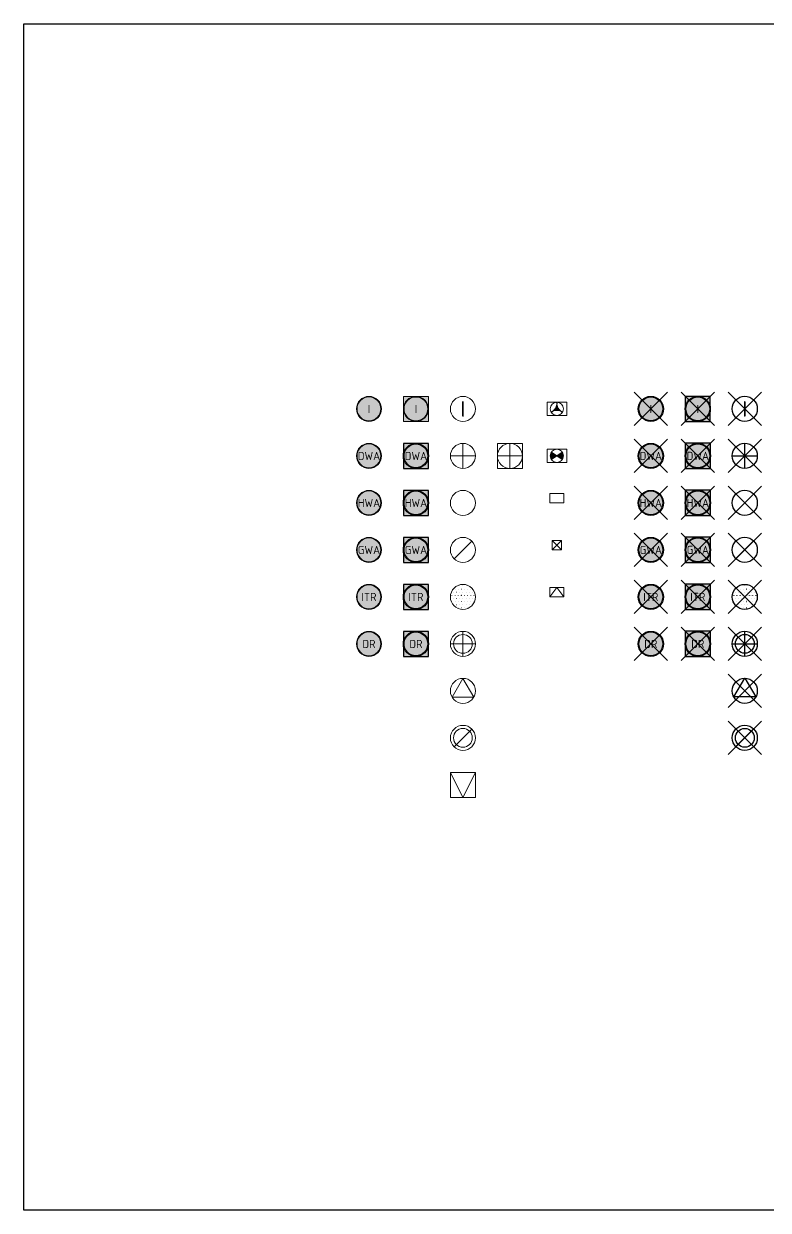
# Model space of a CAD drawing. Header units: metres. Extents: x 3957 to 4309, y 1331 to 1626.
# Drawn here: x 4132 to 4155.77, y 1541.18 to 1579.05 of the extents above; entities that cross this region are included whole.
import ezdxf
from ezdxf.enums import TextEntityAlignment as Align

# ---------------------------------------------------------------- set-up
doc = ezdxf.new("R2010")
doc.units = ezdxf.units.M
for name, color, linetype, lineweight in [('B-WE-RI-DRAINAGE_PUT-S', 90, 'Continuous', 18), ('B-WE-RI-DRAINAGE_RIOOLPUT_DEKSEL-S', 90, 'Continuous', 18), ('B-WE-RI-DRAINAGE_RIOOLPUT_INSPECTIEPUT-S', 90, 'Continuous', 18), ('B-WE-RI-DWA_HULPSTUK-S', 20, 'Continuous', 18), ('B-WE-RI-DWA_RIOOLPUT_DEKSEL-S', 20, 'Continuous', 18), ('B-WE-RI-DWA_RIOOLPUT_INSPECTIEPUT-S', 20, 'Continuous', 18), ('B-WE-RI-DWA_RIOOLPUT_POMPPUT-S', 20, 'Continuous', 18), ('B-WE-RI-GWA_RIOOLPUT_DEKSEL-S', 30, 'Continuous', 18), ('B-WE-RI-GWA_RIOOLPUT_INSPECTIEPUT-S', 30, 'Continuous', 18), ('B-WE-RI-HWA_HULPSTUK-S', 150, 'Continuous', 18), ('B-WE-RI-HWA_KOLK-S', 150, 'Continuous', 18), ('B-WE-RI-HWA_KOLK_GELEIDEKOLK-S', 150, 'Continuous', 18), ('B-WE-RI-HWA_KOLK_TEGELPADKOLK-S', 150, 'Continuous', 18), ('B-WE-RI-HWA_RIOOLPUT_DEKSEL-S', 150, 'Continuous', 18), ('B-WE-RI-HWA_RIOOLPUT_INSPECTIEPUT-S', 150, 'Continuous', 18), ('B-WE-RI-HWA_UITLAATCONSTRUCTIE-S', 150, 'Continuous', 18), ('B-WE-RI-ITR_RIOOLPUT_DEKSEL-S', 140, 'Continuous', 18), ('B-WE-RI-ITR_RIOOLPUT_INSPECTIEPUT-S', 140, 'Continuous', 18), ('B-WE-RI-OVERIG_RIOOLPUT_DEKSEL-S', 10, 'Continuous', 18), ('B-WE-RI-OVERIG_RIOOLPUT_INSPECTIE-S', 10, 'Continuous', 18), ('N-WE-RI-DRAINAGE_RIOOLPUT_DEKSEL-S', 90, 'Continuous', 25), ('N-WE-RI-DWA_RIOOLPUT_DEKSEL-S', 20, 'Continuous', 25), ('N-WE-RI-GWA_RIOOLPUT_DEKSEL-S', 30, 'Continuous', 25), ('N-WE-RI-HWA_RIOOLPUT_DEKSEL-S', 150, 'Continuous', 25), ('N-WE-RI-ITR_RIOOLPUT_DEKSEL-S', 140, 'Continuous', 25), ('V-WE-RI-DRAINAGE_PUT-S', 90, 'Continuous', 25), ('V-WE-RI-DRAINAGE_RIOOLPUT_DEKSEL-S', 90, 'Continuous', 25), ('V-WE-RI-DRAINAGE_RIOOLPUT_INSPECTIEPUT-S', 90, 'Continuous', 25), ('V-WE-RI-DWA_RIOOLPUT_DEKSEL-S', 20, 'Continuous', 25), ('V-WE-RI-DWA_RIOOLPUT_INSPECTIEPUT-S', 20, 'Continuous', 25), ('V-WE-RI-DWA_RIOOLPUT_POMPPUT-S', 20, 'Continuous', 25), ('V-WE-RI-GWA_RIOOLPUT_DEKSEL-S', 30, 'Continuous', 25), ('V-WE-RI-GWA_RIOOLPUT_INSPECTIEPUT-S', 30, 'Continuous', 25), ('V-WE-RI-HWA_RIOOLPUT_DEKSEL-S', 150, 'Continuous', 25), ('V-WE-RI-HWA_RIOOLPUT_INSPECTIEPUT-S', 150, 'Continuous', 25), ('V-WE-RI-ITR_RIOOLPUT_DEKSEL-S', 140, 'Continuous', 25), ('V-WE-RI-ITR_RIOOLPUT_INSPECTIEPUT-S', 140, 'Continuous', 25), ('V-WE-RI-OVERIG_RIOOLPUT_DEKSEL-S', 10, 'Continuous', 25), ('V-WE-RI-OVERIG_RIOOLPUT_INSPECTIE-S', 10, 'Continuous', 25)]:
    doc.layers.add(name, color=color, linetype=linetype, lineweight=lineweight)
doc.styles.add('NLCS-ISO', font='NLCS-ISO.ttf')

# ---------------------------------------------------------------- blocks, each defined once
blk = doc.blocks.new('SRI-PUT_DEKSEL_OVERIG-SO')
at = {"true_color": 0xffffff}
h = blk.add_hatch(color=7, dxfattribs=at)
h.dxf.hatch_style = 1
h.paths.add_polyline_path([(-2, -2), (2, -2), (2, 2), (-2, 2)])
at = {"flags": 128}
blk.add_lwpolyline([(-2, -2), (2, -2), (2, 2), (-2, 2)], close=True, dxfattribs=at)
for radius in [2, 1.9]:
    blk.add_circle((0, 0), radius)
at = {"style": 'NLCS-ISO'}
blk.add_text('I', height=1.3, dxfattribs=at).set_placement((0, -0.01), align=Align.MIDDLE_CENTER)
blk = doc.blocks.new('SRI-KOLK-SO')
at = {"flags": 128}
blk.add_lwpolyline([(-1.125, 0), (1.125, 0), (1.125, 1.5), (-1.125, 1.5)], close=True, dxfattribs=at)
blk = doc.blocks.new('SRI-HULP_CONTROLEPUT-SO')
h = blk.add_hatch(color=256)
h.dxf.hatch_style = 1
h.paths.add_polyline_path([(0.07, 1.05, 0.031281), (-0.07, 1.05, 0.041169), (0, 0.68, 0.041169)])
h.paths.add_polyline_path([(0, 0.68, -0.132759), (-0.59, -0.34, -0.132759), (0.59, -0.34, -0.132759)])
h.paths.add_polyline_path([(-0.59, -0.34, 0.041169), (-0.94, -0.47, 0.031281), (-0.87, -0.58, 0.041169)])
h.paths.add_polyline_path([(0.59, -0.34, 0.041169), (0.87, -0.58, 0.031281), (0.94, -0.47, 0.041169)])
at = {"flags": 128}
blk.add_lwpolyline([(-1.57, -1.05), (1.57, -1.05), (1.57, 1.05), (-1.57, 1.05)], close=True, dxfattribs=at)
blk.add_circle((0, 0), 1.05)
at = {"color": 0, "linetype": 'ByBlock', "lineweight": -2}
for centre, start, end in [((-2.19, 1.26), 305.4455, 354.5545), ((2.19, 1.26), 185.4455, 234.5545), ((0, -2.53), 65.4455, 114.5545)]:
    blk.add_arc(centre, 2.26, start, end, dxfattribs=at)
blk = doc.blocks.new('SRI-HULP_ONTSTOPPINGSSTUK-SO')
for points in [[(-0.87, 0.58, 0.148069), (-1.05, 0, 0.148069), (-0.87, -0.58), (0, 0)], [(0, 0), (0.87, -0.58, 0.148069), (1.05, 0, 0.148069), (0.87, 0.58)]]:
    blk.add_hatch(color=256).paths.add_polyline_path(points)
for p, q in [((0.87, 0.58), (-0.87, -0.58)), ((-0.87, 0.58), (0.87, -0.58)), ((-0.87, -0.58), (0.87, 0.58))]:
    blk.add_line(p, q)
at = {"flags": 128}
blk.add_lwpolyline([(-1.57, -1.05), (1.57, -1.05), (1.57, 1.05), (-1.57, 1.05)], close=True, dxfattribs=at)
blk.add_circle((0, 0), 1.05)
blk = doc.blocks.new('B-SRI-KOLK_TEGELPAD-SO')
for p, q in [((-0.75, 0), (0.75, 1.5)), ((0.75, 0), (-0.75, 1.5))]:
    blk.add_line(p, q)
blk.add_lwpolyline([(-0.75, 0), (0.75, 0), (0.75, 1.5), (-0.75, 1.5)], close=True)
blk = doc.blocks.new('B-SRI-KOLK_GELEIDE-SO')
blk.add_lwpolyline([(-1.125, 0), (1.125, 0), (1.125, 1.5), (-1.125, 1.5)], close=True)
at = {"flags": 128}
blk.add_lwpolyline([(-1.125, 0), (0, 1.5), (1.125, 0)], dxfattribs=at)
blk = doc.blocks.new('B-SRI-UITSTROOMVOORZIENING-SO')
at = {"flags": 128}
blk.add_lwpolyline([(-2, -2), (2, -2), (2, 2), (-2, 2)], close=True, dxfattribs=at)
blk.add_lwpolyline([(-2, 2), (0, -2), (2, 2)], dxfattribs=at)
blk = doc.blocks.new('SRI-PUT_INSPECTIE_01-SO')
blk.add_circle((0, 0), 2)
at = {"style": 'NLCS-ISO'}
blk.add_text('I', height=2.5, dxfattribs=at).set_placement((0, -0.01), align=Align.MIDDLE_CENTER)
blk = doc.blocks.new('B-SRI-PUT_DWA_01-SO')
for p, q in [((0, -2), (0, 2)), ((-2, 0), (2, 0))]:
    blk.add_line(p, q)
blk.add_circle((0, 0), 2)
blk = doc.blocks.new('B-SRI-PUT_HWA_01-SO')
blk.add_circle((0, 0), 2)
blk = doc.blocks.new('B-SRI-PUT_GWA_01-SO')
blk.add_line((-1.41, -1.41), (1.41, 1.41))
blk.add_circle((0, 0), 2)
blk = doc.blocks.new('B-SRI-PUT_ITR_01-SO')
for centre, radius in [((0, 0), 2), ((-1.75, 0.25), 0.004), ((-1.5, 0.75), 0.004), ((-1.25, 1.25), 0.004), ((-1.25, 0.25), 0.004), ((-1, 0.75), 0.004), ((-0.75, 1.25), 0.004), ((-0.75, 0.25), 0.004), ((-0.5, 1.75), 0.004), ((-0.5, 0.75), 0.004), ((-0.25, 1.25), 0.004), ((-0.25, 0.25), 0.004), ((0, 1.75), 0.004), ((0, 0.75), 0.004), ((0.25, 1.25), 0.004), ((0.25, 0.25), 0.004), ((0.5, 1.75), 0.004), ((0.5, 0.75), 0.004), ((0.75, 1.25), 0.004), ((0.75, 0.25), 0.004), ((1, 0.75), 0.004), ((1.25, 1.25), 0.004), ((1.25, 0.25), 0.004), ((1.5, 0.75), 0.004), ((1.75, 0.25), 0.004), ((-1.75, -0.75), 0.004), ((-1.5, -0.25), 0.004), ((-1.5, -1.25), 0.004), ((-1.25, -0.75), 0.004), ((-1, -0.25), 0.004), ((-1, -1.25), 0.004), ((-0.75, -0.75), 0.004), ((-0.75, -1.75), 0.004), ((-0.5, -0.25), 0.004), ((-0.5, -1.25), 0.004), ((-0.25, -0.75), 0.004), ((-0.25, -1.75), 0.004), ((0, -0.25), 0.004), ((0, -1.25), 0.004), ((0.25, -0.75), 0.004), ((0.25, -1.75), 0.004), ((0.5, -0.25), 0.004), ((0.5, -1.25), 0.004), ((0.75, -0.75), 0.004), ((0.75, -1.75), 0.004), ((1, -0.25), 0.004), ((1, -1.25), 0.004), ((1.25, -0.75), 0.004), ((1.5, -0.25), 0.004), ((1.5, -1.25), 0.004), ((1.75, -0.75), 0.004)]:
    blk.add_circle(centre, radius)
blk = doc.blocks.new('B-SRI-PUT_DRAIN_01-SO')
for p, q in [((0, -2), (0, 2)), ((-2, 0), (2, 0))]:
    blk.add_line(p, q)
for radius in [2, 1.5]:
    blk.add_circle((0, 0), radius)
blk = doc.blocks.new('B-SRI-PUT_POMPPUT_01-SO')
for p, q in [((-1.74, -0.98), (0, 2)), ((0, 2), (1.74, -0.98)), ((1.74, -0.98), (-1.74, -0.98))]:
    blk.add_line(p, q)
blk.add_circle((0, 0), 2)
blk = doc.blocks.new('B-SRI-PUT_DRAIN_DOORSPUIT_01-SO')
blk.add_line((-1.41, -1.41), (1.41, 1.41))
for radius in [2, 1.5]:
    blk.add_circle((0, 0), radius)
blk = doc.blocks.new('SRI-PUT_DEKSEL_OVERIG_01-SO')
at = {"true_color": 0xffffff}
h = blk.add_hatch(color=7, dxfattribs=at)
h.dxf.hatch_style = 1
edge = h.paths.add_edge_path()
edge.add_arc((0, 0), 2, 0, 360)
for radius in [2, 1.9]:
    blk.add_circle((0, 0), radius)
at = {"style": 'NLCS-ISO'}
blk.add_text('I', height=1.3, dxfattribs=at).set_placement((0, -0.01), align=Align.MIDDLE_CENTER)
blk = doc.blocks.new('SRI-PUT_DEKSEL_DWA_01-SO')
at = {"true_color": 0xffffff}
h = blk.add_hatch(color=7, dxfattribs=at)
h.dxf.hatch_style = 1
edge = h.paths.add_edge_path()
edge.add_arc((0, 0), 2, 0, 360)
for radius in [2, 1.9]:
    blk.add_circle((0, 0), radius)
at = {"style": 'NLCS-ISO'}
blk.add_text('DWA', height=1.3, dxfattribs=at).set_placement((0, -0.01), align=Align.MIDDLE_CENTER)
blk = doc.blocks.new('SRI-PUT_DEKSEL_HWA_01-SO')
at = {"true_color": 0xffffff}
h = blk.add_hatch(color=7, dxfattribs=at)
h.dxf.hatch_style = 1
edge = h.paths.add_edge_path()
edge.add_arc((0, 0), 2, 0, 360)
for radius in [2, 1.9]:
    blk.add_circle((0, 0), radius)
at = {"style": 'NLCS-ISO'}
blk.add_text('HWA', height=1.3, dxfattribs=at).set_placement((0, -0.01), align=Align.MIDDLE_CENTER)
blk = doc.blocks.new('SRI-PUT_DEKSEL_GWA_01-SO')
at = {"true_color": 0xffffff}
h = blk.add_hatch(color=7, dxfattribs=at)
h.dxf.hatch_style = 1
edge = h.paths.add_edge_path()
edge.add_arc((0, 0), 2, 0, 360)
for radius in [2, 1.9]:
    blk.add_circle((0, 0), radius)
at = {"style": 'NLCS-ISO'}
blk.add_text('GWA', height=1.3, dxfattribs=at).set_placement((0, -0.01), align=Align.MIDDLE_CENTER)
blk = doc.blocks.new('SRI-PUT_DEKSEL_ITR_01-SO')
at = {"true_color": 0xffffff}
h = blk.add_hatch(color=7, dxfattribs=at)
h.dxf.hatch_style = 1
edge = h.paths.add_edge_path()
edge.add_arc((0, 0), 2, 0, 360)
for radius in [2, 1.9]:
    blk.add_circle((0, 0), radius)
at = {"style": 'NLCS-ISO'}
blk.add_text('ITR', height=1.3, dxfattribs=at).set_placement((0, -0.01), align=Align.MIDDLE_CENTER)
blk = doc.blocks.new('SRI-PUT_DEKSEL_DRAINAGE_01-SO')
at = {"true_color": 0xffffff}
h = blk.add_hatch(color=7, dxfattribs=at)
h.dxf.hatch_style = 1
edge = h.paths.add_edge_path()
edge.add_arc((0, 0), 2, 0, 360)
for radius in [2, 1.9]:
    blk.add_circle((0, 0), radius)
at = {"style": 'NLCS-ISO'}
blk.add_text('DR', height=1.3, dxfattribs=at).set_placement((0, -0.01), align=Align.MIDDLE_CENTER)
blk = doc.blocks.new('B-SRI-PUT_DWA-SO')
for p, q in [((0, -2), (0, 2)), ((-2, 0), (2, 0))]:
    blk.add_line(p, q)
blk.add_lwpolyline([(-2, -2), (2, -2), (2, 2), (-2, 2)], close=True)
blk.add_circle((0, 0), 2)
blk = doc.blocks.new('SRI-PUT_DEKSEL_DWA-SO')
at = {"true_color": 0xffffff}
h = blk.add_hatch(color=7, dxfattribs=at)
h.dxf.hatch_style = 1
h.paths.add_polyline_path([(-2, -2), (2, -2), (2, 2), (-2, 2)])
at = {"flags": 128}
blk.add_lwpolyline([(-2, -2), (2, -2), (2, 2), (-2, 2)], close=True, dxfattribs=at)
for radius in [2, 1.9]:
    blk.add_circle((0, 0), radius)
at = {"style": 'NLCS-ISO'}
blk.add_text('DWA', height=1.3, dxfattribs=at).set_placement((0, -0.01), align=Align.MIDDLE_CENTER)
blk = doc.blocks.new('SRI-PUT_DEKSEL_DRAINAGE-SO')
at = {"true_color": 0xffffff}
h = blk.add_hatch(color=7, dxfattribs=at)
h.dxf.hatch_style = 1
h.paths.add_polyline_path([(-2, -2), (2, -2), (2, 2), (-2, 2)])
at = {"flags": 128}
blk.add_lwpolyline([(-2, -2), (2, -2), (2, 2), (-2, 2)], close=True, dxfattribs=at)
for radius in [2, 1.9]:
    blk.add_circle((0, 0), radius)
at = {"style": 'NLCS-ISO'}
blk.add_text('DR', height=1.3, dxfattribs=at).set_placement((0, -0.01), align=Align.MIDDLE_CENTER)
blk = doc.blocks.new('SRI-PUT_DEKSEL_GWA-SO')
at = {"true_color": 0xffffff}
h = blk.add_hatch(color=7, dxfattribs=at)
h.dxf.hatch_style = 1
h.paths.add_polyline_path([(-2, -2), (2, -2), (2, 2), (-2, 2)])
at = {"flags": 128}
blk.add_lwpolyline([(-2, -2), (2, -2), (2, 2), (-2, 2)], close=True, dxfattribs=at)
for radius in [2, 1.9]:
    blk.add_circle((0, 0), radius)
at = {"style": 'NLCS-ISO'}
blk.add_text('GWA', height=1.3, dxfattribs=at).set_placement((0, -0.01), align=Align.MIDDLE_CENTER)
blk = doc.blocks.new('SRI-PUT_DEKSEL_HWA-SO')
at = {"true_color": 0xffffff}
h = blk.add_hatch(color=7, dxfattribs=at)
h.dxf.hatch_style = 1
h.paths.add_polyline_path([(-2, -2), (2, -2), (2, 2), (-2, 2)])
at = {"flags": 128}
blk.add_lwpolyline([(-2, -2), (2, -2), (2, 2), (-2, 2)], close=True, dxfattribs=at)
for radius in [2, 1.9]:
    blk.add_circle((0, 0), radius)
at = {"style": 'NLCS-ISO'}
blk.add_text('HWA', height=1.3, dxfattribs=at).set_placement((0, -0.01), align=Align.MIDDLE_CENTER)
blk = doc.blocks.new('SRI-PUT_DEKSEL_ITR-SO')
at = {"true_color": 0xffffff}
h = blk.add_hatch(color=7, dxfattribs=at)
h.dxf.hatch_style = 1
h.paths.add_polyline_path([(-2, -2), (2, -2), (2, 2), (-2, 2)])
at = {"flags": 128}
blk.add_lwpolyline([(-2, -2), (2, -2), (2, 2), (-2, 2)], close=True, dxfattribs=at)
for radius in [2, 1.9]:
    blk.add_circle((0, 0), radius)
at = {"style": 'NLCS-ISO'}
blk.add_text('ITR', height=1.3, dxfattribs=at).set_placement((0, -0.01), align=Align.MIDDLE_CENTER)
blk = doc.blocks.new('V-SRI-PUT_DEKSEL_OVERIG-SO')
at = {"true_color": 0xffffff}
h = blk.add_hatch(color=7, dxfattribs=at)
h.dxf.hatch_style = 1
h.paths.add_polyline_path([(-2, -2), (2, -2), (2, 2), (-2, 2)])
for p, q in [((-2.65, -2.65), (2.65, 2.65)), ((2.65, -2.65), (-2.65, 2.65))]:
    blk.add_line(p, q)
at = {"flags": 128}
blk.add_lwpolyline([(-2, -2), (2, -2), (2, 2), (-2, 2)], close=True, dxfattribs=at)
for radius in [2, 1.9]:
    blk.add_circle((0, 0), radius)
at = {"style": 'NLCS-ISO'}
blk.add_text('I', height=1.3, dxfattribs=at).set_placement((0, -0.01), align=Align.MIDDLE_CENTER)
blk = doc.blocks.new('V-SRI-PUT_INSPECTIE_01-SO')
for p, q in [((-2.65, -2.65), (2.65, 2.65)), ((2.65, -2.65), (-2.65, 2.65))]:
    blk.add_line(p, q)
blk.add_circle((0, 0), 2)
at = {"style": 'NLCS-ISO'}
blk.add_text('I', height=2.5, dxfattribs=at).set_placement((0, -0.01), align=Align.MIDDLE_CENTER)
blk = doc.blocks.new('V-SRI-PUT_DWA_01-SO')
for p, q in [((-2.65, -2.65), (2.65, 2.65)), ((2.65, -2.65), (-2.65, 2.65)), ((0, -2), (0, 2)), ((-2, 0), (2, 0))]:
    blk.add_line(p, q)
blk.add_circle((0, 0), 2)
blk = doc.blocks.new('V-SRI-PUT_HWA_01-SO')
for p, q in [((-2.65, -2.65), (2.65, 2.65)), ((2.65, -2.65), (-2.65, 2.65))]:
    blk.add_line(p, q)
blk.add_circle((0, 0), 2)
blk = doc.blocks.new('V-SRI-PUT_GWA_01-SO')
for p, q in [((-2.65, -2.65), (2.65, 2.65)), ((2.65, -2.65), (-2.65, 2.65)), ((-1.41, -1.41), (1.41, 1.41))]:
    blk.add_line(p, q)
blk.add_circle((0, 0), 2)
blk = doc.blocks.new('V-SRI-PUT_ITR_01-SO')
for p, q in [((-2.65, -2.65), (2.65, 2.65)), ((2.65, -2.65), (-2.65, 2.65))]:
    blk.add_line(p, q)
for centre, radius in [((0, 0), 2), ((-1.75, 0.25), 0.004), ((-1.5, 0.75), 0.004), ((-1.25, 1.25), 0.004), ((-1.25, 0.25), 0.004), ((-1, 0.75), 0.004), ((-0.75, 1.25), 0.004), ((-0.75, 0.25), 0.004), ((-0.5, 1.75), 0.004), ((-0.5, 0.75), 0.004), ((-0.25, 1.25), 0.004), ((-0.25, 0.25), 0.004), ((0, 1.75), 0.004), ((0, 0.75), 0.004), ((0.25, 1.25), 0.004), ((0.25, 0.25), 0.004), ((0.5, 1.75), 0.004), ((0.5, 0.75), 0.004), ((0.75, 1.25), 0.004), ((0.75, 0.25), 0.004), ((1, 0.75), 0.004), ((1.25, 1.25), 0.004), ((1.25, 0.25), 0.004), ((1.5, 0.75), 0.004), ((1.75, 0.25), 0.004), ((-1.75, -0.75), 0.004), ((-1.5, -0.25), 0.004), ((-1.5, -1.25), 0.004), ((-1.25, -0.75), 0.004), ((-1, -0.25), 0.004), ((-1, -1.25), 0.004), ((-0.75, -0.75), 0.004), ((-0.75, -1.75), 0.004), ((-0.5, -0.25), 0.004), ((-0.5, -1.25), 0.004), ((-0.25, -0.75), 0.004), ((-0.25, -1.75), 0.004), ((0, -0.25), 0.004), ((0, -1.25), 0.004), ((0.25, -0.75), 0.004), ((0.25, -1.75), 0.004), ((0.5, -0.25), 0.004), ((0.5, -1.25), 0.004), ((0.75, -0.75), 0.004), ((0.75, -1.75), 0.004), ((1, -0.25), 0.004), ((1, -1.25), 0.004), ((1.25, -0.75), 0.004), ((1.5, -0.25), 0.004), ((1.5, -1.25), 0.004), ((1.75, -0.75), 0.004)]:
    blk.add_circle(centre, radius)
blk = doc.blocks.new('V-SRI-PUT_DRAIN_01-SO')
for p, q in [((-2.65, -2.65), (2.65, 2.65)), ((2.65, -2.65), (-2.65, 2.65)), ((0, -2), (0, 2)), ((-2, 0), (2, 0))]:
    blk.add_line(p, q)
for radius in [2, 1.5]:
    blk.add_circle((0, 0), radius)
blk = doc.blocks.new('V-SRI-PUT_POMPPUT_01-SO')
for p, q in [((-2.65, -2.65), (2.65, 2.65)), ((2.65, -2.65), (-2.65, 2.65)), ((-1.74, -0.98), (0, 2)), ((0, 2), (1.74, -0.98)), ((1.74, -0.98), (-1.74, -0.98))]:
    blk.add_line(p, q)
blk.add_circle((0, 0), 2)
blk = doc.blocks.new('V-SRI-PUT_DRAIN_DOORSPUIT_01-SO')
for p, q in [((-2.65, -2.65), (2.65, 2.65)), ((2.65, -2.65), (-2.65, 2.65)), ((-1.41, -1.41), (1.41, 1.41))]:
    blk.add_line(p, q)
for radius in [2, 1.5]:
    blk.add_circle((0, 0), radius)
blk = doc.blocks.new('V-SRI-PUT_DEKSEL_OVERIG_01-SO')
at = {"true_color": 0xffffff}
h = blk.add_hatch(color=7, dxfattribs=at)
h.dxf.hatch_style = 1
edge = h.paths.add_edge_path()
edge.add_arc((0, 0), 2, 0, 360)
for p, q in [((-2.65, -2.65), (2.65, 2.65)), ((2.65, -2.65), (-2.65, 2.65))]:
    blk.add_line(p, q)
for radius in [2, 1.9]:
    blk.add_circle((0, 0), radius)
at = {"style": 'NLCS-ISO'}
blk.add_text('I', height=1.3, dxfattribs=at).set_placement((0, -0.01), align=Align.MIDDLE_CENTER)
blk = doc.blocks.new('V-SRI-PUT_DEKSEL_DWA_01-SO')
at = {"true_color": 0xffffff}
h = blk.add_hatch(color=7, dxfattribs=at)
h.dxf.hatch_style = 1
edge = h.paths.add_edge_path()
edge.add_arc((0, 0), 2, 0, 360)
for p, q in [((-2.65, -2.65), (2.65, 2.65)), ((2.65, -2.65), (-2.65, 2.65))]:
    blk.add_line(p, q)
for radius in [2, 1.9]:
    blk.add_circle((0, 0), radius)
at = {"style": 'NLCS-ISO'}
blk.add_text('DWA', height=1.3, dxfattribs=at).set_placement((0, -0.01), align=Align.MIDDLE_CENTER)
blk = doc.blocks.new('V-SRI-PUT_DEKSEL_HWA_01-SO')
at = {"true_color": 0xffffff}
h = blk.add_hatch(color=7, dxfattribs=at)
h.dxf.hatch_style = 1
edge = h.paths.add_edge_path()
edge.add_arc((0, 0), 2, 0, 360)
for p, q in [((-2.65, -2.65), (2.65, 2.65)), ((2.65, -2.65), (-2.65, 2.65))]:
    blk.add_line(p, q)
for radius in [2, 1.9]:
    blk.add_circle((0, 0), radius)
at = {"style": 'NLCS-ISO'}
blk.add_text('HWA', height=1.3, dxfattribs=at).set_placement((0, -0.01), align=Align.MIDDLE_CENTER)
blk = doc.blocks.new('V-SRI-PUT_DEKSEL_GWA_01-SO')
at = {"true_color": 0xffffff}
h = blk.add_hatch(color=7, dxfattribs=at)
h.dxf.hatch_style = 1
edge = h.paths.add_edge_path()
edge.add_arc((0, 0), 2, 0, 360)
for p, q in [((-2.65, -2.65), (2.65, 2.65)), ((2.65, -2.65), (-2.65, 2.65))]:
    blk.add_line(p, q)
for radius in [2, 1.9]:
    blk.add_circle((0, 0), radius)
at = {"style": 'NLCS-ISO'}
blk.add_text('GWA', height=1.3, dxfattribs=at).set_placement((0, -0.01), align=Align.MIDDLE_CENTER)
blk = doc.blocks.new('V-SRI-PUT_DEKSEL_ITR_01-SO')
at = {"true_color": 0xffffff}
h = blk.add_hatch(color=7, dxfattribs=at)
h.dxf.hatch_style = 1
edge = h.paths.add_edge_path()
edge.add_arc((0, 0), 2, 0, 360)
for p, q in [((-2.65, -2.65), (2.65, 2.65)), ((2.65, -2.65), (-2.65, 2.65))]:
    blk.add_line(p, q)
for radius in [2, 1.9]:
    blk.add_circle((0, 0), radius)
at = {"style": 'NLCS-ISO'}
blk.add_text('ITR', height=1.3, dxfattribs=at).set_placement((0, -0.01), align=Align.MIDDLE_CENTER)
blk = doc.blocks.new('V-SRI-PUT_DEKSEL_DRAINAGE_01-SO')
at = {"true_color": 0xffffff}
h = blk.add_hatch(color=7, dxfattribs=at)
h.dxf.hatch_style = 1
edge = h.paths.add_edge_path()
edge.add_arc((0, 0), 2, 0, 360)
for p, q in [((-2.65, -2.65), (2.65, 2.65)), ((2.65, -2.65), (-2.65, 2.65))]:
    blk.add_line(p, q)
for radius in [2, 1.9]:
    blk.add_circle((0, 0), radius)
at = {"style": 'NLCS-ISO'}
blk.add_text('DR', height=1.3, dxfattribs=at).set_placement((0, -0.01), align=Align.MIDDLE_CENTER)
blk = doc.blocks.new('V-SRI-PUT_DEKSEL_DWA-SO')
at = {"true_color": 0xffffff}
h = blk.add_hatch(color=7, dxfattribs=at)
h.dxf.hatch_style = 1
h.paths.add_polyline_path([(-2, -2), (2, -2), (2, 2), (-2, 2)])
for p, q in [((-2.65, -2.65), (2.65, 2.65)), ((2.65, -2.65), (-2.65, 2.65))]:
    blk.add_line(p, q)
at = {"flags": 128}
blk.add_lwpolyline([(-2, -2), (2, -2), (2, 2), (-2, 2)], close=True, dxfattribs=at)
for radius in [2, 1.9]:
    blk.add_circle((0, 0), radius)
at = {"style": 'NLCS-ISO'}
blk.add_text('DWA', height=1.3, dxfattribs=at).set_placement((0, -0.01), align=Align.MIDDLE_CENTER)
blk = doc.blocks.new('V-SRI-PUT_DEKSEL_DRAINAGE-SO')
at = {"true_color": 0xffffff}
h = blk.add_hatch(color=7, dxfattribs=at)
h.dxf.hatch_style = 1
h.paths.add_polyline_path([(-2, -2), (2, -2), (2, 2), (-2, 2)])
for p, q in [((-2.65, -2.65), (2.65, 2.65)), ((2.65, -2.65), (-2.65, 2.65))]:
    blk.add_line(p, q)
at = {"flags": 128}
blk.add_lwpolyline([(-2, -2), (2, -2), (2, 2), (-2, 2)], close=True, dxfattribs=at)
for radius in [2, 1.9]:
    blk.add_circle((0, 0), radius)
at = {"style": 'NLCS-ISO'}
blk.add_text('DR', height=1.3, dxfattribs=at).set_placement((0, -0.01), align=Align.MIDDLE_CENTER)
blk = doc.blocks.new('V-SRI-PUT_DEKSEL_GWA-SO')
at = {"true_color": 0xffffff}
h = blk.add_hatch(color=7, dxfattribs=at)
h.dxf.hatch_style = 1
h.paths.add_polyline_path([(-2, -2), (2, -2), (2, 2), (-2, 2)])
for p, q in [((-2.65, -2.65), (2.65, 2.65)), ((2.65, -2.65), (-2.65, 2.65))]:
    blk.add_line(p, q)
at = {"flags": 128}
blk.add_lwpolyline([(-2, -2), (2, -2), (2, 2), (-2, 2)], close=True, dxfattribs=at)
for radius in [2, 1.9]:
    blk.add_circle((0, 0), radius)
at = {"style": 'NLCS-ISO'}
blk.add_text('GWA', height=1.3, dxfattribs=at).set_placement((0, -0.01), align=Align.MIDDLE_CENTER)
blk = doc.blocks.new('V-SRI-PUT_DEKSEL_HWA-SO')
at = {"true_color": 0xffffff}
h = blk.add_hatch(color=7, dxfattribs=at)
h.dxf.hatch_style = 1
h.paths.add_polyline_path([(-2, -2), (2, -2), (2, 2), (-2, 2)])
for p, q in [((-2.65, -2.65), (2.65, 2.65)), ((2.65, -2.65), (-2.65, 2.65))]:
    blk.add_line(p, q)
at = {"flags": 128}
blk.add_lwpolyline([(-2, -2), (2, -2), (2, 2), (-2, 2)], close=True, dxfattribs=at)
for radius in [2, 1.9]:
    blk.add_circle((0, 0), radius)
at = {"style": 'NLCS-ISO'}
blk.add_text('HWA', height=1.3, dxfattribs=at).set_placement((0, -0.01), align=Align.MIDDLE_CENTER)
blk = doc.blocks.new('V-SRI-PUT_DEKSEL_ITR-SO')
at = {"true_color": 0xffffff}
h = blk.add_hatch(color=7, dxfattribs=at)
h.dxf.hatch_style = 1
h.paths.add_polyline_path([(-2, -2), (2, -2), (2, 2), (-2, 2)])
for p, q in [((-2.65, -2.65), (2.65, 2.65)), ((2.65, -2.65), (-2.65, 2.65))]:
    blk.add_line(p, q)
at = {"flags": 128}
blk.add_lwpolyline([(-2, -2), (2, -2), (2, 2), (-2, 2)], close=True, dxfattribs=at)
for radius in [2, 1.9]:
    blk.add_circle((0, 0), radius)
at = {"style": 'NLCS-ISO'}
blk.add_text('ITR', height=1.3, dxfattribs=at).set_placement((0, -0.01), align=Align.MIDDLE_CENTER)

msp = doc.modelspace()

# ---------------------------------------------------------------- linework, layer by layer
msp.add_lwpolyline([(4131.996, 1579.053), (4179.195, 1579.053), (4179.195, 1541.183), (4131.996, 1541.183)], close=True)

# ---------------------------------------------------------------- block references
at = {"layer": 'B-WE-RI-DRAINAGE_PUT-S', "xscale": 0.2, "yscale": 0.2, "zscale": 0.2}
msp.add_blockref('B-SRI-PUT_DRAIN_DOORSPUIT_01-SO', (4146.02, 1556.26), dxfattribs=at)
at = {"layer": 'B-WE-RI-DRAINAGE_RIOOLPUT_DEKSEL-S', "xscale": 0.2, "yscale": 0.2, "zscale": 0.2}
msp.add_blockref('SRI-PUT_DEKSEL_DRAINAGE_01-SO', (4143.02, 1559.26), dxfattribs=at)
at = {"layer": 'B-WE-RI-DRAINAGE_RIOOLPUT_INSPECTIEPUT-S', "xscale": 0.2, "yscale": 0.2, "zscale": 0.2}
msp.add_blockref('B-SRI-PUT_DRAIN_01-SO', (4146.02, 1559.26), dxfattribs=at)
at = {"layer": 'B-WE-RI-DWA_HULPSTUK-S', "xscale": 0.2, "yscale": 0.2, "zscale": 0.2}
msp.add_blockref('SRI-HULP_CONTROLEPUT-SO', (4149.02, 1566.76), dxfattribs=at)
at = {"layer": 'B-WE-RI-DWA_RIOOLPUT_DEKSEL-S', "xscale": 0.2, "yscale": 0.2, "zscale": 0.2}
msp.add_blockref('SRI-PUT_DEKSEL_DWA_01-SO', (4143.02, 1565.26), dxfattribs=at)
at = {"layer": 'B-WE-RI-DWA_RIOOLPUT_INSPECTIEPUT-S', "xscale": 0.2, "yscale": 0.2, "zscale": 0.2}
for name, p in [('B-SRI-PUT_DWA_01-SO', (4146.02, 1565.26)), ('B-SRI-PUT_DWA-SO', (4147.52, 1565.26))]:
    msp.add_blockref(name, p, dxfattribs=at)
at = {"layer": 'B-WE-RI-DWA_RIOOLPUT_POMPPUT-S', "xscale": 0.2, "yscale": 0.2, "zscale": 0.2}
msp.add_blockref('B-SRI-PUT_POMPPUT_01-SO', (4146.02, 1557.76), dxfattribs=at)
at = {"layer": 'B-WE-RI-GWA_RIOOLPUT_DEKSEL-S', "xscale": 0.2, "yscale": 0.2, "zscale": 0.2}
msp.add_blockref('SRI-PUT_DEKSEL_GWA_01-SO', (4143.02, 1562.26), dxfattribs=at)
at = {"layer": 'B-WE-RI-GWA_RIOOLPUT_INSPECTIEPUT-S', "xscale": 0.2, "yscale": 0.2, "zscale": 0.2}
msp.add_blockref('B-SRI-PUT_GWA_01-SO', (4146.02, 1562.26), dxfattribs=at)
at = {"layer": 'B-WE-RI-HWA_HULPSTUK-S', "xscale": 0.2, "yscale": 0.2, "zscale": 0.2}
msp.add_blockref('SRI-HULP_ONTSTOPPINGSSTUK-SO', (4149.02, 1565.26), dxfattribs=at)
at = {"layer": 'B-WE-RI-HWA_KOLK-S', "xscale": 0.2, "yscale": 0.2, "zscale": 0.2}
msp.add_blockref('SRI-KOLK-SO', (4149.02, 1563.76), dxfattribs=at)
at = {"layer": 'B-WE-RI-HWA_KOLK_GELEIDEKOLK-S', "xscale": 0.2, "yscale": 0.2, "zscale": 0.2}
msp.add_blockref('B-SRI-KOLK_GELEIDE-SO', (4149.02, 1560.76), dxfattribs=at)
at = {"layer": 'B-WE-RI-HWA_KOLK_TEGELPADKOLK-S', "xscale": 0.2, "yscale": 0.2, "zscale": 0.2}
msp.add_blockref('B-SRI-KOLK_TEGELPAD-SO', (4149.02, 1562.26), dxfattribs=at)
at = {"layer": 'B-WE-RI-HWA_RIOOLPUT_DEKSEL-S', "xscale": 0.2, "yscale": 0.2, "zscale": 0.2}
msp.add_blockref('SRI-PUT_DEKSEL_HWA_01-SO', (4143.02, 1563.76), dxfattribs=at)
at = {"layer": 'B-WE-RI-HWA_RIOOLPUT_INSPECTIEPUT-S', "xscale": 0.2, "yscale": 0.2, "zscale": 0.2}
msp.add_blockref('B-SRI-PUT_HWA_01-SO', (4146.02, 1563.76), dxfattribs=at)
at = {"layer": 'B-WE-RI-HWA_UITLAATCONSTRUCTIE-S', "xscale": 0.2, "yscale": 0.2, "zscale": 0.2}
msp.add_blockref('B-SRI-UITSTROOMVOORZIENING-SO', (4146.02, 1554.76), dxfattribs=at)
at = {"layer": 'B-WE-RI-ITR_RIOOLPUT_DEKSEL-S', "xscale": 0.2, "yscale": 0.2, "zscale": 0.2}
msp.add_blockref('SRI-PUT_DEKSEL_ITR_01-SO', (4143.02, 1560.76), dxfattribs=at)
at = {"layer": 'B-WE-RI-ITR_RIOOLPUT_INSPECTIEPUT-S', "xscale": 0.2, "yscale": 0.2, "zscale": 0.2}
msp.add_blockref('B-SRI-PUT_ITR_01-SO', (4146.02, 1560.759), dxfattribs=at)
at = {"layer": 'B-WE-RI-OVERIG_RIOOLPUT_DEKSEL-S', "xscale": 0.2, "yscale": 0.2, "zscale": 0.2}
for name, p in [('SRI-PUT_DEKSEL_OVERIG_01-SO', (4143.02, 1566.76)), ('SRI-PUT_DEKSEL_OVERIG-SO', (4144.52, 1566.759))]:
    msp.add_blockref(name, p, dxfattribs=at)
at = {"layer": 'B-WE-RI-OVERIG_RIOOLPUT_INSPECTIE-S', "xscale": 0.2, "yscale": 0.2, "zscale": 0.2}
msp.add_blockref('SRI-PUT_INSPECTIE_01-SO', (4146.02, 1566.76), dxfattribs=at)
at = {"layer": 'N-WE-RI-DRAINAGE_RIOOLPUT_DEKSEL-S', "xscale": 0.2, "yscale": 0.2, "zscale": 0.2}
msp.add_blockref('SRI-PUT_DEKSEL_DRAINAGE-SO', (4144.52, 1559.26), dxfattribs=at)
at = {"layer": 'N-WE-RI-DWA_RIOOLPUT_DEKSEL-S', "xscale": 0.2, "yscale": 0.2, "zscale": 0.2}
msp.add_blockref('SRI-PUT_DEKSEL_DWA-SO', (4144.52, 1565.26), dxfattribs=at)
at = {"layer": 'N-WE-RI-GWA_RIOOLPUT_DEKSEL-S', "xscale": 0.2, "yscale": 0.2, "zscale": 0.2}
msp.add_blockref('SRI-PUT_DEKSEL_GWA-SO', (4144.52, 1562.26), dxfattribs=at)
at = {"layer": 'N-WE-RI-HWA_RIOOLPUT_DEKSEL-S', "xscale": 0.2, "yscale": 0.2, "zscale": 0.2}
msp.add_blockref('SRI-PUT_DEKSEL_HWA-SO', (4144.52, 1563.76), dxfattribs=at)
at = {"layer": 'N-WE-RI-ITR_RIOOLPUT_DEKSEL-S', "xscale": 0.2, "yscale": 0.2, "zscale": 0.2}
msp.add_blockref('SRI-PUT_DEKSEL_ITR-SO', (4144.52, 1560.76), dxfattribs=at)
at = {"layer": 'V-WE-RI-DRAINAGE_PUT-S', "xscale": 0.2, "yscale": 0.2, "zscale": 0.2}
msp.add_blockref('V-SRI-PUT_DRAIN_DOORSPUIT_01-SO', (4155.021, 1556.262), dxfattribs=at)
at = {"layer": 'V-WE-RI-DRAINAGE_RIOOLPUT_DEKSEL-S', "xscale": 0.2, "yscale": 0.2, "zscale": 0.2}
for name, p in [('V-SRI-PUT_DEKSEL_DRAINAGE_01-SO', (4152.02, 1559.26)), ('V-SRI-PUT_DEKSEL_DRAINAGE-SO', (4153.521, 1559.262))]:
    msp.add_blockref(name, p, dxfattribs=at)
at = {"layer": 'V-WE-RI-DRAINAGE_RIOOLPUT_INSPECTIEPUT-S', "xscale": 0.2, "yscale": 0.2, "zscale": 0.2}
msp.add_blockref('V-SRI-PUT_DRAIN_01-SO', (4155.021, 1559.262), dxfattribs=at)
at = {"layer": 'V-WE-RI-DWA_RIOOLPUT_DEKSEL-S', "xscale": 0.2, "yscale": 0.2, "zscale": 0.2}
for name, p in [('V-SRI-PUT_DEKSEL_DWA_01-SO', (4152.02, 1565.26)), ('V-SRI-PUT_DEKSEL_DWA-SO', (4153.521, 1565.262))]:
    msp.add_blockref(name, p, dxfattribs=at)
at = {"layer": 'V-WE-RI-DWA_RIOOLPUT_INSPECTIEPUT-S', "xscale": 0.2, "yscale": 0.2, "zscale": 0.2}
msp.add_blockref('V-SRI-PUT_DWA_01-SO', (4155.021, 1565.262), dxfattribs=at)
at = {"layer": 'V-WE-RI-DWA_RIOOLPUT_POMPPUT-S', "xscale": 0.2, "yscale": 0.2, "zscale": 0.2}
msp.add_blockref('V-SRI-PUT_POMPPUT_01-SO', (4155.021, 1557.762), dxfattribs=at)
at = {"layer": 'V-WE-RI-GWA_RIOOLPUT_DEKSEL-S', "xscale": 0.2, "yscale": 0.2, "zscale": 0.2}
for name, p in [('V-SRI-PUT_DEKSEL_GWA_01-SO', (4152.02, 1562.26)), ('V-SRI-PUT_DEKSEL_GWA-SO', (4153.521, 1562.262))]:
    msp.add_blockref(name, p, dxfattribs=at)
at = {"layer": 'V-WE-RI-GWA_RIOOLPUT_INSPECTIEPUT-S', "xscale": 0.2, "yscale": 0.2, "zscale": 0.2}
msp.add_blockref('V-SRI-PUT_GWA_01-SO', (4155.021, 1562.262), dxfattribs=at)
at = {"layer": 'V-WE-RI-HWA_RIOOLPUT_DEKSEL-S', "xscale": 0.2, "yscale": 0.2, "zscale": 0.2}
for name, p in [('V-SRI-PUT_DEKSEL_HWA_01-SO', (4152.02, 1563.76)), ('V-SRI-PUT_DEKSEL_HWA-SO', (4153.521, 1563.762))]:
    msp.add_blockref(name, p, dxfattribs=at)
at = {"layer": 'V-WE-RI-HWA_RIOOLPUT_INSPECTIEPUT-S', "xscale": 0.2, "yscale": 0.2, "zscale": 0.2}
msp.add_blockref('V-SRI-PUT_HWA_01-SO', (4155.021, 1563.762), dxfattribs=at)
at = {"layer": 'V-WE-RI-ITR_RIOOLPUT_DEKSEL-S', "xscale": 0.2, "yscale": 0.2, "zscale": 0.2}
for name, p in [('V-SRI-PUT_DEKSEL_ITR_01-SO', (4152.02, 1560.76)), ('V-SRI-PUT_DEKSEL_ITR-SO', (4153.521, 1560.762))]:
    msp.add_blockref(name, p, dxfattribs=at)
at = {"layer": 'V-WE-RI-ITR_RIOOLPUT_INSPECTIEPUT-S', "xscale": 0.2, "yscale": 0.2, "zscale": 0.2}
msp.add_blockref('V-SRI-PUT_ITR_01-SO', (4155.02, 1560.76), dxfattribs=at)
at = {"layer": 'V-WE-RI-OVERIG_RIOOLPUT_DEKSEL-S', "xscale": 0.2, "yscale": 0.2, "zscale": 0.2}
for name, p in [('V-SRI-PUT_DEKSEL_OVERIG_01-SO', (4152.02, 1566.76)), ('V-SRI-PUT_DEKSEL_OVERIG-SO', (4153.52, 1566.76))]:
    msp.add_blockref(name, p, dxfattribs=at)
at = {"layer": 'V-WE-RI-OVERIG_RIOOLPUT_INSPECTIE-S', "xscale": 0.2, "yscale": 0.2, "zscale": 0.2}
msp.add_blockref('V-SRI-PUT_INSPECTIE_01-SO', (4155.021, 1566.762), dxfattribs=at)

doc.saveas('drawing.dxf')
